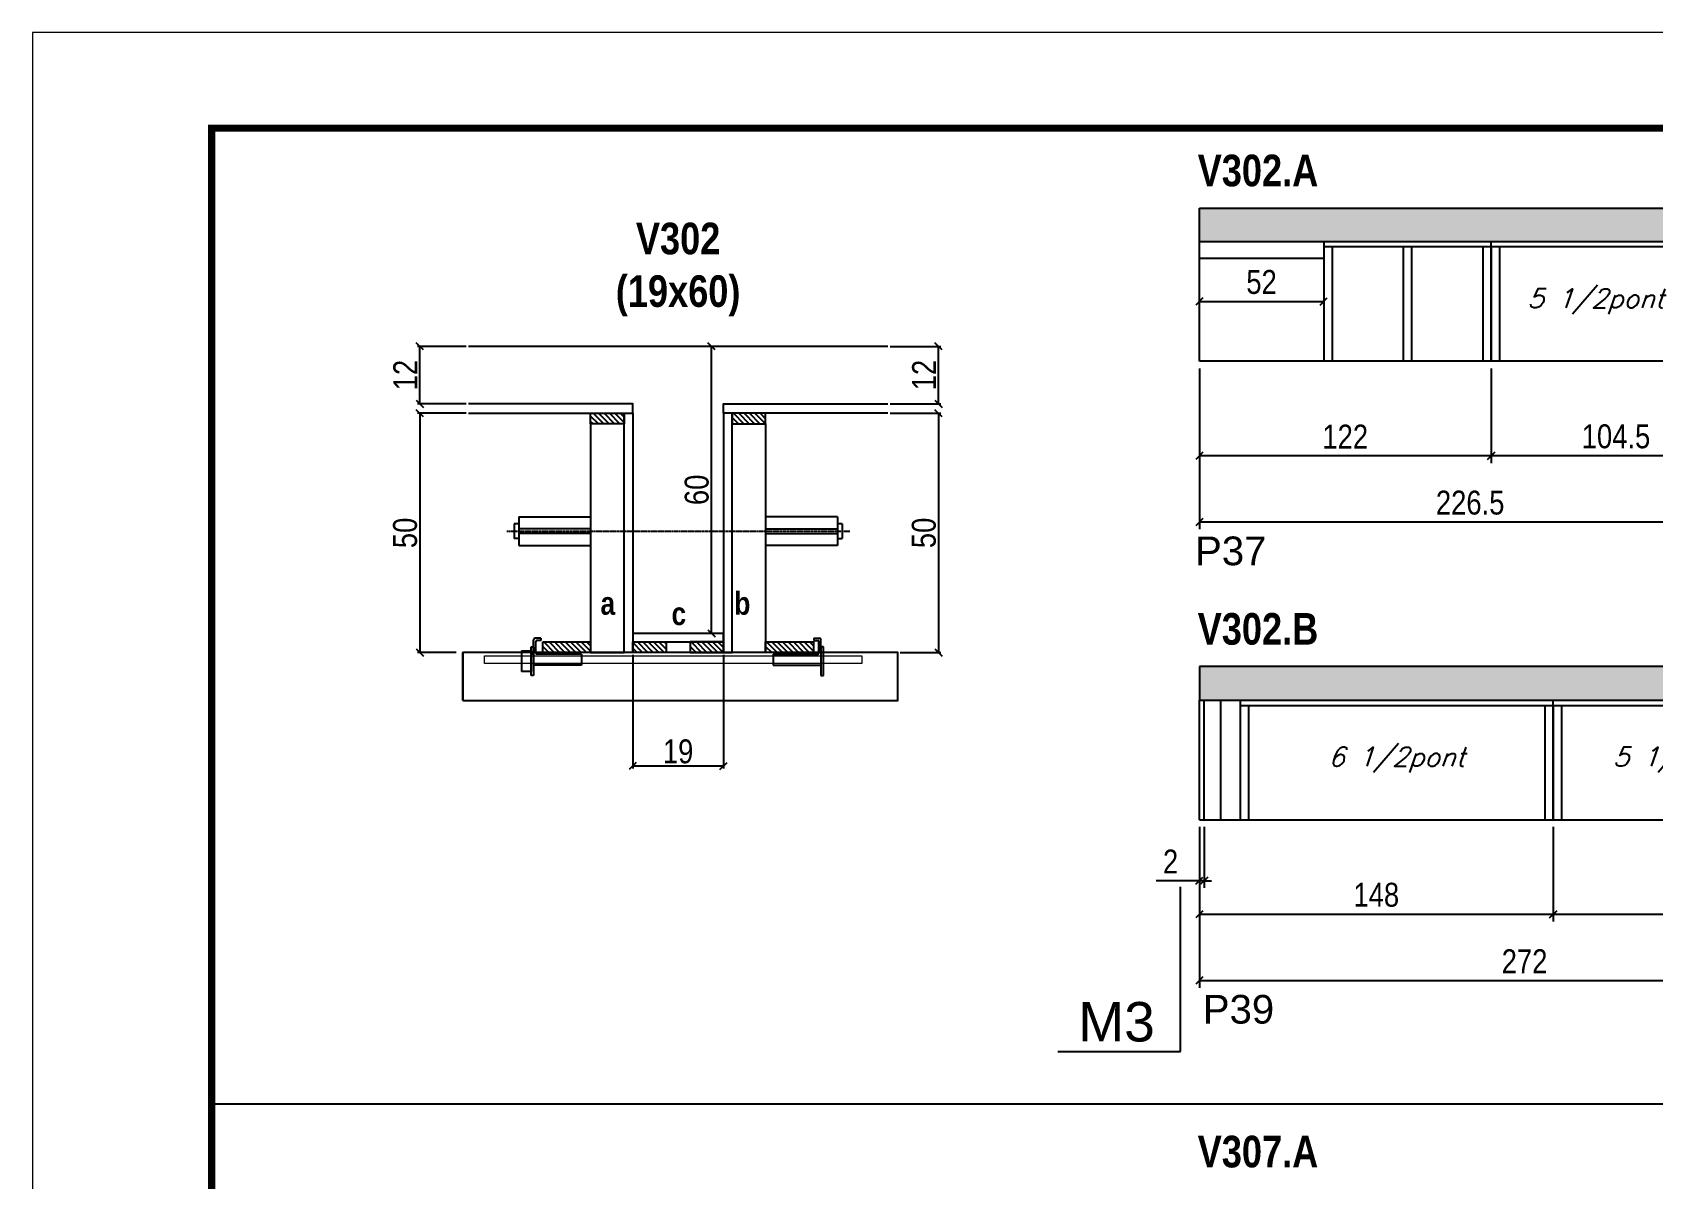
# Model space of a CAD drawing. Extents: x 3309 to 9590, y -2522 to 15424.
# Drawn here: x 4908 to 5586, y 12980 to 13459 of the extents above; entities that cross this region are included whole.
import ezdxf

# ---------------------------------------------------------------- set-up
doc = ezdxf.new("R2010")
doc.units = 0
doc.linetypes.add('DASHED', pattern=[0.75, 0.5, -0.25])
doc.linetypes.add('HIDDEN', pattern=[0.375, 0.25, -0.125])
for name, color, linetype in [('5', 5, 'Continuous'), ('barrote', 251, 'Continuous'), ('COTA', 241, 'Continuous'), ('detalhes', 4, 'Continuous'), ('NOMENCLATURA', 7, 'Continuous'), ('Painéis', 200, 'Continuous'), ('presilha', 1, 'Continuous'), ('SARR_2.2x10', 60, 'Continuous'), ('SARR_2.2x7', 40, 'Continuous'), ('SARR_3.5x7', 81, 'Continuous'), ('TENSOR', 3, 'Continuous'), ('texto', 7, 'Continuous')]:
    doc.layers.add(name, color=color, linetype=linetype)
for name, color, linetype, lineweight in [('CONCRETO', 251, 'Continuous', 25), ('Folhas', 255, 'Continuous', 9), ('SARRAFO DE PRESSAO', 251, 'DASHED', 9), ('SCO-___-LAJ', 2, 'Continuous', 0)]:
    doc.layers.add(name, color=color, linetype=linetype, lineweight=lineweight)
doc.styles.add('COTA TECNICA', font='techl___.ttf', dxfattribs={"height": 10})
doc.styles.add('COTA TECNICA 2X', font='techl___.ttf', dxfattribs={"height": 10})
doc.styles.add('Romans', font='romans.shx')
doc.styles.get("Standard").update_dxf_attribs({"font": 'arial.ttf'})
doc.styles.add('TECNICA', font='techb___.ttf', dxfattribs={"height": 10})
doc.dimstyles.new('PAINEL', dxfattribs={"dimtxt": 10, "dimasz": 3, "dimexe": 3, "dimexo": 3, "dimgap": 3, "dimtad": 1, "dimdec": 1, "dimzin": 12, "dimdsep": 46, "dimtxsty": 'COTA TECNICA', "dimblk1": 'OBLIQUE', "dimblk2": 'OBLIQUE', "dimsah": 1, "dimcen": 0.9, "dimclrd": 4, "dimclre": 4, "dimclrt": 240, "dimadec": 1, "dimazin": 3, "dimtfac": 1, "dimtdec": 1, "dimtmove": 0, "dimatfit": 3, "dimfxl": 1, "dimtolj": 1, "dimtzin": 12, "dimarcsym": 0})
doc.dimstyles.new('SECAO', dxfattribs={"dimscale": 0.333333, "dimtxt": 5, "dimasz": 9, "dimexe": 3, "dimexo": 3, "dimgap": 3, "dimtad": 1, "dimdec": 1, "dimlfac": 0.5, "dimzin": 12, "dimdsep": 46, "dimtxsty": 'COTA TECNICA 2X', "dimblk1": 'OBLIQUE', "dimblk2": 'OBLIQUE', "dimsah": 1, "dimcen": 0.9, "dimclrd": 4, "dimclre": 4, "dimclrt": 240, "dimadec": 1, "dimazin": 3, "dimtfac": 1, "dimtdec": 1, "dimtmove": 0, "dimatfit": 3, "dimfxl": 1, "dimtolj": 1, "dimtzin": 12, "dimarcsym": 0})
pattern_1 = [(135, (38394.4781, -110312.122), (-1.122532015, -1.122532015), [])]

# ---------------------------------------------------------------- blocks, each defined once
blk = doc.blocks.new('9999999999')
at = {"layer": 'Folhas'}
blk.add_lwpolyline([(98138.98, 34190.21), (99623.98, 34190.21), (99623.98, 35240.21), (98138.98, 35240.21)], close=True, dxfattribs=at)
at = {"layer": 'Folhas', "color": 30, "const_width": 3}
blk.add_lwpolyline([(98213.98, 34230.21), (99583.98, 34230.21), (99583.98, 35200.21), (98213.98, 35200.21)], close=True, dxfattribs=at)
blk = doc.blocks.new('_Oblique')
at = {"color": 0, "linetype": 'ByBlock', "lineweight": -2}
blk.add_line((-0.5, -0.5), (0.5, 0.5), dxfattribs=at)
blk = doc.blocks.new('*D1058')
at = {"layer": 'COTA', "color": 4, "lineweight": -2, "transparency": 16777216}
for p, q in [((5158.94, 13199.05), (5158.94, 13151.58)), ((5196.94, 13199.05), (5196.94, 13151.58)), ((5196.94, 13152.58), (5158.94, 13152.58))]:
    blk.add_line(p, q, dxfattribs=at)
at = {"layer": 'Defpoints', "color": 0, "transparency": 16777216}
for p in [(5158.94, 13200.05), (5196.94, 13200.05), (5158.94, 13152.58)]:
    blk.add_point(p, dxfattribs=at)
at = {"layer": 'COTA', "color": 4, "lineweight": -2, "transparency": 16777216, "xscale": 3, "yscale": 3, "zscale": 3, "rotation": 180}
blk.add_blockref('_Oblique', (5158.94, 13152.58), dxfattribs=at)
at = {"layer": 'COTA', "color": 4, "lineweight": -2, "transparency": 16777216, "xscale": 3, "yscale": 3, "zscale": 3}
blk.add_blockref('_Oblique', (5196.94, 13152.58), dxfattribs=at)
at = {"layer": 'COTA', "color": 240, "transparency": 16777216, "insert": (5177.94, 13158.66), "char_height": 10, "attachment_point": 5, "style": 'COTA TECNICA 2X'}
blk.add_mtext('\\A1;19', dxfattribs=at)
blk = doc.blocks.new('PRESILHA METÁLICA 1')
at = {"layer": 'presilha'}
for p, q in [((12, 21), (8.6, 21)), ((12, 21), (12, 19.5)), ((0, 13), (6, 13)), ((0, 13), (0, 0)), ((6, 15.5), (7.5, 15.5)), ((6, -2.5), (6, 15.5)), ((6, 13), (6, 0)), ((7.5, 10.6), (7.5, 19.9)), ((7.5, 15.5), (7.5, -2.5)), ((9, 11.6), (9, 18.9)), ((12, 19.5), (9.6, 19.5)), ((37.5, 11), (9.6, 11)), ((37.5, 11), (37.5, 4.1)), ((6, 0), (0, 0)), ((37.5, 4.1), (7.5, 4.1)), ((7.5, -2.5), (6, -2.5))]:
    blk.add_line(p, q, dxfattribs=at)
for centre, radius, start, end in [((8.6, 19.9), 1.14, 90, 180), ((9.6, 18.9), 0.57, 90, 180), ((9.6, 11.6), 0.57, 180, 270)]:
    blk.add_arc(centre, radius, start, end, dxfattribs=at)
blk = doc.blocks.new('PRESILHA METÁLICA 2')
at = {"layer": 'presilha'}
for p, q in [((-5.2, 23.5), (-5.2, 22)), ((-5.2, 23.5), (-1.9, 23.5)), ((-5.2, 22), (-2.8, 22)), ((-2.2, 14.1), (-2.2, 21.4)), ((-0.8, 14.6), (-0.8, 22.4)), ((-30.8, 13.5), (-30.8, 6.6)), ((-30.8, 13.5), (-2.8, 13.5)), ((0.8, 18), (-0.8, 18)), ((-0.8, 18), (-0.8, 0)), ((0.8, 0), (0.8, 18)), ((-30.8, 6.6), (-0.8, 6.6)), ((-0.8, 0), (0.8, 0))]:
    blk.add_line(p, q, dxfattribs=at)
for centre, radius, start, end in [((-2.8, 21.4), 0.57, 0, 90), ((-1.9, 22.4), 1.14, 0, 90), ((-2.8, 14.1), 0.57, 270, 0)]:
    blk.add_arc(centre, radius, start, end, dxfattribs=at)
blk = doc.blocks.new('*D1059')
at = {"layer": 'COTA', "color": 4, "lineweight": -2, "transparency": 16777216}
for p, q in [((5089.24, 13300.05), (5068.89, 13300.05)), ((5069.89, 13300.05), (5069.89, 13200.05)), ((5085.13, 13200.05), (5068.89, 13200.05))]:
    blk.add_line(p, q, dxfattribs=at)
at = {"layer": 'Defpoints', "color": 0, "transparency": 16777216}
for p in [(5090.24, 13300.05), (5069.89, 13200.05), (5086.13, 13200.05)]:
    blk.add_point(p, dxfattribs=at)
at = {"layer": 'COTA', "color": 4, "lineweight": -2, "transparency": 16777216, "xscale": 3, "yscale": 3, "zscale": 3}
for p, rotation in [((5069.89, 13300.05), 90), ((5069.89, 13200.05), 270)]:
    blk.add_blockref('_Oblique', p, dxfattribs=dict(at, rotation=rotation))
at = {"layer": 'COTA', "color": 240, "transparency": 16777216, "insert": (5063.78, 13250.05), "char_height": 10, "attachment_point": 5, "rotation": 90, "style": 'COTA TECNICA 2X'}
blk.add_mtext('\\A1;50', dxfattribs=at)
blk = doc.blocks.new('*D1060')
at = {"layer": 'COTA', "color": 4, "lineweight": -2, "transparency": 16777216}
for p, q in [((5266.64, 13300.05), (5287.86, 13300.05)), ((5286.86, 13300.05), (5286.86, 13200.05)), ((5270.75, 13200.05), (5287.86, 13200.05))]:
    blk.add_line(p, q, dxfattribs=at)
at = {"layer": 'Defpoints', "color": 0, "transparency": 16777216}
for p in [(5265.64, 13300.05), (5269.75, 13200.05), (5286.86, 13200.05)]:
    blk.add_point(p, dxfattribs=at)
at = {"layer": 'COTA', "color": 4, "lineweight": -2, "transparency": 16777216, "xscale": 3, "yscale": 3, "zscale": 3}
for p, rotation in [((5286.86, 13300.05), 90), ((5286.86, 13200.05), 270)]:
    blk.add_blockref('_Oblique', p, dxfattribs=dict(at, rotation=rotation))
at = {"layer": 'COTA', "color": 240, "transparency": 16777216, "insert": (5280.75, 13250.05), "char_height": 10, "attachment_point": 5, "rotation": 90, "style": 'COTA TECNICA 2X'}
blk.add_mtext('\\A1;50', dxfattribs=at)
blk = doc.blocks.new('*D1061')
at = {"layer": 'COTA', "color": 4, "lineweight": -2, "transparency": 16777216}
for p, q in [((5195.94, 13328.05), (5190.87, 13328.05)), ((5191.87, 13208.05), (5191.87, 13328.05)), ((5195.94, 13208.05), (5190.87, 13208.05))]:
    blk.add_line(p, q, dxfattribs=at)
at = {"layer": 'Defpoints', "color": 0, "transparency": 16777216}
for p in [(5191.87, 13328.05), (5196.94, 13328.05), (5196.94, 13208.05)]:
    blk.add_point(p, dxfattribs=at)
at = {"layer": 'COTA', "color": 4, "lineweight": -2, "transparency": 16777216, "xscale": 3, "yscale": 3, "zscale": 3}
for p, rotation in [((5191.87, 13328.05), 90), ((5191.87, 13208.05), 270)]:
    blk.add_blockref('_Oblique', p, dxfattribs=dict(at, rotation=rotation))
at = {"layer": 'COTA', "color": 240, "transparency": 16777216, "insert": (5185.76, 13268.05), "char_height": 10, "attachment_point": 5, "rotation": 90, "style": 'COTA TECNICA 2X'}
blk.add_mtext('\\A1;60', dxfattribs=at)
blk = doc.blocks.new('*D1062')
at = {"layer": 'COTA', "color": 4, "lineweight": -2, "transparency": 16777216}
for p, q in [((5266.64, 13328.05), (5287.86, 13328.05)), ((5286.86, 13304.05), (5286.86, 13328.05)), ((5266.64, 13304.05), (5287.86, 13304.05))]:
    blk.add_line(p, q, dxfattribs=at)
at = {"layer": 'Defpoints', "color": 0, "transparency": 16777216}
for p in [(5265.64, 13328.05), (5286.86, 13328.05), (5265.64, 13304.05)]:
    blk.add_point(p, dxfattribs=at)
at = {"layer": 'COTA', "color": 4, "lineweight": -2, "transparency": 16777216, "xscale": 3, "yscale": 3, "zscale": 3}
for p, rotation in [((5286.86, 13328.05), 90), ((5286.86, 13304.05), 270)]:
    blk.add_blockref('_Oblique', p, dxfattribs=dict(at, rotation=rotation))
at = {"layer": 'COTA', "color": 240, "transparency": 16777216, "insert": (5280.8, 13316.05), "char_height": 10, "attachment_point": 5, "rotation": 90, "style": 'COTA TECNICA 2X'}
blk.add_mtext('\\A1;12', dxfattribs=at)
blk = doc.blocks.new('*D1063')
at = {"layer": 'COTA', "color": 4, "lineweight": -2, "transparency": 16777216}
for p, q in [((5089.24, 13328.05), (5068.89, 13328.05)), ((5069.89, 13304.05), (5069.89, 13328.05)), ((5089.24, 13304.05), (5068.89, 13304.05))]:
    blk.add_line(p, q, dxfattribs=at)
at = {"layer": 'Defpoints', "color": 0, "transparency": 16777216}
for p in [(5069.89, 13328.05), (5090.24, 13328.05), (5090.24, 13304.05)]:
    blk.add_point(p, dxfattribs=at)
at = {"layer": 'COTA', "color": 4, "lineweight": -2, "transparency": 16777216, "xscale": 3, "yscale": 3, "zscale": 3}
for p, rotation in [((5069.89, 13328.05), 90), ((5069.89, 13304.05), 270)]:
    blk.add_blockref('_Oblique', p, dxfattribs=dict(at, rotation=rotation))
at = {"layer": 'COTA', "color": 240, "transparency": 16777216, "insert": (5063.83, 13316.05), "char_height": 10, "attachment_point": 5, "rotation": 90, "style": 'COTA TECNICA 2X'}
blk.add_mtext('\\A1;12', dxfattribs=at)
blk = doc.blocks.new('*D1064')
at = {"layer": 'COTA', "color": 4, "linetype": 'ByBlock', "lineweight": -2, "transparency": 16777216}
for p, q in [((5517.96, 13318.79), (5517.96, 13279.26)), ((5622.46, 13318.79), (5622.46, 13279.26)), ((5622.46, 13282.26), (5517.96, 13282.26))]:
    blk.add_line(p, q, dxfattribs=at)
at = {"layer": 'Defpoints', "color": 0, "linetype": 'ByBlock', "transparency": 16777216}
for p in [(5517.96, 13321.79), (5622.46, 13321.79), (5517.96, 13282.26)]:
    blk.add_point(p, dxfattribs=at)
at = {"layer": 'COTA', "color": 4, "linetype": 'ByBlock', "lineweight": -2, "transparency": 16777216, "xscale": 3, "yscale": 3, "zscale": 3, "rotation": 180}
blk.add_blockref('_Oblique', (5517.96, 13282.26), dxfattribs=at)
at = {"layer": 'COTA', "color": 4, "linetype": 'ByBlock', "lineweight": -2, "transparency": 16777216, "xscale": 3, "yscale": 3, "zscale": 3}
blk.add_blockref('_Oblique', (5622.46, 13282.26), dxfattribs=at)
at = {"layer": 'COTA', "color": 240, "linetype": 'ByBlock', "transparency": 16777216, "insert": (5570.21, 13290.37), "char_height": 10, "attachment_point": 5, "style": 'COTA TECNICA'}
blk.add_mtext('\\A1;104.5', dxfattribs=at)
blk = doc.blocks.new('*D1065')
at = {"layer": 'COTA', "color": 4, "linetype": 'ByBlock', "lineweight": -2, "transparency": 16777216}
for p, q in [((5395.96, 13318.79), (5395.96, 13279.26)), ((5517.96, 13318.79), (5517.96, 13279.26)), ((5517.96, 13282.26), (5395.96, 13282.26))]:
    blk.add_line(p, q, dxfattribs=at)
at = {"layer": 'Defpoints', "color": 0, "linetype": 'ByBlock', "transparency": 16777216}
for p in [(5395.96, 13321.79), (5517.96, 13321.79), (5395.96, 13282.26)]:
    blk.add_point(p, dxfattribs=at)
at = {"layer": 'COTA', "color": 4, "linetype": 'ByBlock', "lineweight": -2, "transparency": 16777216, "xscale": 3, "yscale": 3, "zscale": 3, "rotation": 180}
blk.add_blockref('_Oblique', (5395.96, 13282.26), dxfattribs=at)
at = {"layer": 'COTA', "color": 4, "linetype": 'ByBlock', "lineweight": -2, "transparency": 16777216, "xscale": 3, "yscale": 3, "zscale": 3}
blk.add_blockref('_Oblique', (5517.96, 13282.26), dxfattribs=at)
at = {"layer": 'COTA', "color": 240, "linetype": 'ByBlock', "transparency": 16777216, "insert": (5456.96, 13290.32), "char_height": 10, "attachment_point": 5, "style": 'COTA TECNICA'}
blk.add_mtext('\\A1;122', dxfattribs=at)
blk = doc.blocks.new('*D1066')
at = {"layer": 'COTA', "color": 4, "linetype": 'ByBlock', "lineweight": -2, "transparency": 16777216}
for p, q in [((5395.96, 13318.79), (5395.96, 13251.55)), ((5622.46, 13318.79), (5622.46, 13251.55)), ((5622.46, 13254.55), (5395.96, 13254.55))]:
    blk.add_line(p, q, dxfattribs=at)
at = {"layer": 'Defpoints', "color": 0, "linetype": 'ByBlock', "transparency": 16777216}
for p in [(5395.96, 13321.79), (5622.46, 13321.79), (5395.96, 13254.55)]:
    blk.add_point(p, dxfattribs=at)
at = {"layer": 'COTA', "color": 4, "linetype": 'ByBlock', "lineweight": -2, "transparency": 16777216, "xscale": 3, "yscale": 3, "zscale": 3, "rotation": 180}
blk.add_blockref('_Oblique', (5395.96, 13254.55), dxfattribs=at)
at = {"layer": 'COTA', "color": 4, "linetype": 'ByBlock', "lineweight": -2, "transparency": 16777216, "xscale": 3, "yscale": 3, "zscale": 3}
blk.add_blockref('_Oblique', (5622.46, 13254.55), dxfattribs=at)
at = {"layer": 'COTA', "color": 240, "linetype": 'ByBlock', "transparency": 16777216, "insert": (5509.21, 13262.66), "char_height": 10, "attachment_point": 5, "style": 'COTA TECNICA'}
blk.add_mtext('\\A1;226.5', dxfattribs=at)
blk = doc.blocks.new('*D1073')
at = {"layer": 'COTA', "color": 4, "lineweight": -2, "transparency": 16777216}
blk.add_line((5395.96, 13346.79), (5447.96, 13346.79), dxfattribs=at)
at = {"layer": 'Defpoints', "color": 0, "transparency": 16777216}
for p in [(5395.96, 13346.79), (5447.96, 13346.79), (5447.96, 13346.79)]:
    blk.add_point(p, dxfattribs=at)
at = {"layer": 'COTA', "color": 4, "lineweight": -2, "transparency": 16777216, "xscale": 3, "yscale": 3, "zscale": 3, "rotation": 180}
blk.add_blockref('_Oblique', (5395.96, 13346.79), dxfattribs=at)
at = {"layer": 'COTA', "color": 4, "lineweight": -2, "transparency": 16777216, "xscale": 3, "yscale": 3, "zscale": 3}
blk.add_blockref('_Oblique', (5447.96, 13346.79), dxfattribs=at)
at = {"layer": 'COTA', "color": 240, "transparency": 16777216, "insert": (5421.96, 13354.9), "char_height": 10, "attachment_point": 5, "style": 'COTA TECNICA'}
blk.add_mtext('\\A1;52', dxfattribs=at)
blk = doc.blocks.new('*D1079')
at = {"layer": 'COTA', "color": 4, "linetype": 'ByBlock', "lineweight": -2, "transparency": 16777216}
for p, q in [((5395.96, 13127.16), (5395.96, 13087.63)), ((5543.96, 13127.16), (5543.96, 13087.63)), ((5395.96, 13090.63), (5543.96, 13090.63))]:
    blk.add_line(p, q, dxfattribs=at)
at = {"layer": 'Defpoints', "color": 0, "linetype": 'ByBlock', "transparency": 16777216}
for p in [(5395.96, 13130.16), (5543.96, 13130.16), (5543.96, 13090.63)]:
    blk.add_point(p, dxfattribs=at)
at = {"layer": 'COTA', "color": 4, "linetype": 'ByBlock', "lineweight": -2, "transparency": 16777216, "xscale": 3, "yscale": 3, "zscale": 3, "rotation": 180}
blk.add_blockref('_Oblique', (5395.96, 13090.63), dxfattribs=at)
at = {"layer": 'COTA', "color": 4, "linetype": 'ByBlock', "lineweight": -2, "transparency": 16777216, "xscale": 3, "yscale": 3, "zscale": 3}
blk.add_blockref('_Oblique', (5543.96, 13090.63), dxfattribs=at)
at = {"layer": 'COTA', "color": 240, "linetype": 'ByBlock', "transparency": 16777216, "insert": (5469.96, 13098.72), "char_height": 10, "attachment_point": 5, "style": 'COTA TECNICA'}
blk.add_mtext('\\A1;148', dxfattribs=at)
blk = doc.blocks.new('*D1080')
at = {"layer": 'COTA', "color": 4, "linetype": 'ByBlock', "lineweight": -2, "transparency": 16777216}
for p, q in [((5543.96, 13127.16), (5543.96, 13087.63)), ((5667.96, 13127.16), (5667.96, 13087.63)), ((5543.96, 13090.63), (5667.96, 13090.63))]:
    blk.add_line(p, q, dxfattribs=at)
at = {"layer": 'Defpoints', "color": 0, "linetype": 'ByBlock', "transparency": 16777216}
for p in [(5543.96, 13130.16), (5667.96, 13130.16), (5667.96, 13090.63)]:
    blk.add_point(p, dxfattribs=at)
at = {"layer": 'COTA', "color": 4, "linetype": 'ByBlock', "lineweight": -2, "transparency": 16777216, "xscale": 3, "yscale": 3, "zscale": 3, "rotation": 180}
blk.add_blockref('_Oblique', (5543.96, 13090.63), dxfattribs=at)
at = {"layer": 'COTA', "color": 4, "linetype": 'ByBlock', "lineweight": -2, "transparency": 16777216, "xscale": 3, "yscale": 3, "zscale": 3}
blk.add_blockref('_Oblique', (5667.96, 13090.63), dxfattribs=at)
at = {"layer": 'COTA', "color": 240, "linetype": 'ByBlock', "transparency": 16777216, "insert": (5605.96, 13098.7), "char_height": 10, "attachment_point": 5, "style": 'COTA TECNICA'}
blk.add_mtext('\\A1;124', dxfattribs=at)
blk = doc.blocks.new('*D1083')
at = {"layer": 'COTA', "color": 4, "linetype": 'ByBlock', "lineweight": -2, "transparency": 16777216}
for p, q in [((5395.96, 13127.16), (5395.96, 13059.92)), ((5667.96, 13127.16), (5667.96, 13059.92)), ((5395.96, 13062.92), (5667.96, 13062.92))]:
    blk.add_line(p, q, dxfattribs=at)
at = {"layer": 'Defpoints', "color": 0, "linetype": 'ByBlock', "transparency": 16777216}
for p in [(5395.96, 13130.16), (5667.96, 13130.16), (5667.96, 13062.92)]:
    blk.add_point(p, dxfattribs=at)
at = {"layer": 'COTA', "color": 4, "linetype": 'ByBlock', "lineweight": -2, "transparency": 16777216, "xscale": 3, "yscale": 3, "zscale": 3, "rotation": 180}
blk.add_blockref('_Oblique', (5395.96, 13062.92), dxfattribs=at)
at = {"layer": 'COTA', "color": 4, "linetype": 'ByBlock', "lineweight": -2, "transparency": 16777216, "xscale": 3, "yscale": 3, "zscale": 3}
blk.add_blockref('_Oblique', (5667.96, 13062.92), dxfattribs=at)
at = {"layer": 'COTA', "color": 240, "linetype": 'ByBlock', "transparency": 16777216, "insert": (5531.96, 13070.99), "char_height": 10, "attachment_point": 5, "style": 'COTA TECNICA'}
blk.add_mtext('\\A1;272', dxfattribs=at)
blk = doc.blocks.new('*D1086')
at = {"layer": 'COTA', "color": 4, "lineweight": -2, "transparency": 16777216}
for p, q in [((5395.96, 13127.16), (5395.96, 13101.67)), ((5397.96, 13127.16), (5397.96, 13101.67)), ((5395.96, 13104.67), (5377.85, 13104.67)), ((5397.96, 13104.67), (5395.96, 13104.67)), ((5397.96, 13104.67), (5400.96, 13104.67))]:
    blk.add_line(p, q, dxfattribs=at)
at = {"layer": 'Defpoints', "color": 0, "transparency": 16777216}
for p in [(5395.96, 13130.16), (5397.96, 13130.16), (5395.96, 13104.67)]:
    blk.add_point(p, dxfattribs=at)
at = {"layer": 'COTA', "color": 4, "lineweight": -2, "transparency": 16777216, "xscale": 3, "yscale": 3, "zscale": 3}
blk.add_blockref('_Oblique', (5395.96, 13104.67), dxfattribs=at)
at = {"layer": 'COTA', "color": 4, "lineweight": -2, "transparency": 16777216, "xscale": 3, "yscale": 3, "zscale": 3, "rotation": 180}
blk.add_blockref('_Oblique', (5397.96, 13104.67), dxfattribs=at)
at = {"layer": 'COTA', "color": 240, "transparency": 16777216, "insert": (5383.91, 13112.67), "char_height": 10, "attachment_point": 5, "style": 'COTA TECNICA'}
blk.add_mtext('\\A1;2', dxfattribs=at)

msp = doc.modelspace()

# ---------------------------------------------------------------- hatches: boundary and pattern name
at = {"layer": 'COTA'}
h = msp.add_hatch(dxfattribs=at)
h.set_pattern_fill('AR-CONC', color=256, scale=0.03)
h.set_pattern_definition([(50, (0, 14.8686), (5.4655401, -0.4781726), [0.5715, -6.2865]), (355, (0, 14.8686), (-1.0573026, 5.7317054), [0.4572, -5.0292175]), (100.451445, (0.4555, 14.8287), (4.4082374, 5.2535326), [0.4857003, -5.3427073]), (46.1842, (0, 16.3926), (8.1323712, -1.2612698), [0.85725, -9.42975]), (96.63556, (0.678, 16.2875), (7.122124, 7.4227837), [0.7285507, -8.0140682]), (351.18415, (0, 16.3926), (7.122124, 7.4227837), [0.685799, -7.543792]), (21, (0.762, 16.0116), (4.5484317, -3.067956), [0.5715, -6.2865]), (326, (0.762, 16.0116), (1.8540609, 5.525639), [0.4572, -5.0292]), (71.451445, (1.141, 15.756), (6.4024926, 2.457683), [0.4857003, -5.3426981]), (37.5, (0, 14.8686), (0.0926581, 2.53665117), [0, -4.96824, 0, -5.1054, 0, -5.04825]), (7.5, (0, 14.8686), (2.0045899, 3.00541724), [0, -2.91084, 0, -4.85394, 0, -1.92405]), (327.5, (-1.6993, 14.8686), (4.06771786, -0.17186232), [0, -1.905, 0, -5.9436, 0, -7.8867]), (317.5, (-2.4613, 14.8686), (4.4438754, 0.7627947), [0, -2.4765, 0, -3.94716, 0, -5.6007])])
h.paths.add_polyline_path([(5622.46, 13321.79), (5652.46, 13321.79), (5652.46, 13371.79), (5924.46, 13371.79), (5924.46, 13385.79), (5395.96, 13385.79), (5395.96, 13371.79), (5622.46, 13371.79)])
h = msp.add_hatch(dxfattribs=at)
h.set_pattern_fill('AR-CONC', color=256, scale=0.03)
h.set_pattern_definition([(50, (0, -176.759), (5.4655401, -0.4781726), [0.5715, -6.2865]), (355, (0, -176.759), (-1.0573026, 5.7317054), [0.4572, -5.0292175]), (100.451445, (0.4555, -176.799), (4.4082374, 5.2535326), [0.4857003, -5.3427073]), (46.1842, (0, -175.235), (8.1323712, -1.2612698), [0.85725, -9.42975]), (96.63556, (0.678, -175.34), (7.122124, 7.4227837), [0.7285507, -8.0140682]), (351.18415, (0, -175.235), (7.122124, 7.4227837), [0.685799, -7.543792]), (21, (0.762, -175.616), (4.5484317, -3.067956), [0.5715, -6.2865]), (326, (0.762, -175.616), (1.8540609, 5.525639), [0.4572, -5.0292]), (71.451445, (1.141, -175.8716), (6.4024926, 2.457683), [0.4857003, -5.3426981]), (37.5, (0, -176.759), (0.0926581, 2.53665117), [0, -4.96824, 0, -5.1054, 0, -5.04825]), (7.5, (0, -176.759), (2.0045899, 3.00541724), [0, -2.91084, 0, -4.85394, 0, -1.92405]), (327.5, (-1.6993, -176.759), (4.06771786, -0.17186232), [0, -1.905, 0, -5.9436, 0, -7.8867]), (317.5, (-2.4613, -176.759), (4.4438754, 0.7627947), [0, -2.4765, 0, -3.94716, 0, -5.6007])])
h.paths.add_polyline_path([(5697.96, 13180.16), (5924.46, 13180.16), (5924.46, 13194.16), (5395.96, 13194.16), (5395.96, 13180.16), (5667.96, 13180.16), (5667.96, 13130.16), (5697.96, 13130.16)])
at = {"layer": 'SARR_2.2x10'}
h = msp.add_hatch(dxfattribs=at)
h.set_pattern_fill('ANSI31', color=256, scale=0.5, angle=90)
h.set_pattern_definition([(135, (38314.8781, -110312.122), (-1.122532015, -1.122532015), [])])
h.paths.add_polyline_path([(5121.34, 13204.45), (5121.34, 13200.05), (5141.34, 13200.05), (5141.34, 13204.45)])
h = msp.add_hatch(dxfattribs=at)
h.set_pattern_fill('ANSI31', color=256, scale=0.5, angle=90)
h.set_pattern_definition([(135, (38408.0781, -110312.122), (-1.122532015, -1.122532015), [])])
h.paths.add_polyline_path([(5214.54, 13204.45), (5214.54, 13200.05), (5234.54, 13200.05), (5234.54, 13204.45)])
at = {"layer": 'SARR_2.2x7'}
h = msp.add_hatch(dxfattribs=at)
h.set_pattern_fill('ANSI31', color=256, scale=0.5, angle=90)
h.set_pattern_definition([(135, (38328.8781, -110216.522), (-1.122532015, -1.122532015), [])])
h.paths.add_polyline_path([(5155.34, 13300.05), (5155.34, 13295.65), (5141.34, 13295.65), (5141.34, 13300.05)])
h = msp.add_hatch(dxfattribs=at)
h.set_pattern_fill('ANSI31', color=256, scale=0.5, angle=90)
h.set_pattern_definition([(135, (38308.8781, -110216.522), (-1.122532015, -1.122532015), [])])
h.paths.add_polyline_path([(5200.54, 13300.05), (5200.54, 13295.65), (5214.54, 13295.65), (5214.54, 13300.05)])
h = msp.add_hatch(dxfattribs=at)
h.set_pattern_fill('ANSI31', color=256, scale=0.5, angle=90)
h.set_pattern_definition(pattern_1)
h.paths.add_polyline_path([(5172.94, 13200.05), (5172.94, 13204.45), (5158.94, 13204.45), (5158.94, 13200.05)])
h = msp.add_hatch(dxfattribs=at)
h.set_pattern_fill('ANSI31', color=256, scale=0.5, angle=90)
h.set_pattern_definition(pattern_1)
h.paths.add_polyline_path([(5182.94, 13204.45), (5182.94, 13200.05), (5196.94, 13200.05), (5196.94, 13204.45)])

# ---------------------------------------------------------------- linework, layer by layer
at = {"ltscale": 3}
for p, q in [((5111.34, 13256.78), (5111.34, 13244.78)), ((5111.34, 13256.78), (5141.34, 13256.78)), ((5244.54, 13256.78), (5214.54, 13256.78)), ((5244.54, 13256.78), (5244.54, 13244.78)), ((5109.34, 13253.78), (5109.34, 13247.78)), ((5111.34, 13253.78), (5109.34, 13253.78)), ((5141.34, 13251.78), (5111.34, 13251.78)), ((5141.34, 13249.78), (5111.34, 13249.78)), ((5214.54, 13251.78), (5244.54, 13251.78)), ((5214.54, 13249.78), (5244.54, 13249.78)), ((5246.54, 13253.78), (5244.54, 13253.78)), ((5246.54, 13253.78), (5246.54, 13247.78)), ((5111.34, 13247.78), (5109.34, 13247.78)), ((5111.34, 13244.78), (5141.34, 13244.78)), ((5244.54, 13244.78), (5214.54, 13244.78)), ((5244.54, 13247.78), (5246.54, 13247.78))]:
    msp.add_line(p, q, dxfattribs=at)
at = {"layer": 'barrote'}
msp.add_lwpolyline([(5087.88, 13180.05), (5269.8, 13180.05), (5269.8, 13200.05), (5087.88, 13200.05)], close=True, dxfattribs=at)
at = {"layer": 'CONCRETO', "linetype": 'Continuous'}
msp.add_line((5265.64, 13328.05), (5090.24, 13328.05), dxfattribs=at)
at = {"layer": 'COTA'}
for p, q in [((5395.96, 13371.79), (5395.96, 13385.79)), ((5395.96, 13385.79), (5924.46, 13385.79)), ((5924.46, 13194.16), (5395.96, 13194.16)), ((5395.96, 13194.16), (5395.96, 13180.16)), ((4982.87, 13011.38), (6352.87, 13011.38))]:
    msp.add_line(p, q, dxfattribs=at)
at = {"layer": 'detalhes', "color": 250}
msp.add_line((5087.88, 13180.05), (5087.88, 13200.05), dxfattribs=at)
at = {"layer": 'NOMENCLATURA', "linetype": 'Continuous'}
for p, q in [((5388.05, 13033.25), (5388.05, 13102.16)), ((5336.81, 13033.25), (5388.05, 13033.25))]:
    msp.add_line(p, q, dxfattribs=at)
at = {"layer": 'Painéis', "linetype": 'ByBlock'}
for p, q in [((5622.46, 13371.79), (5395.96, 13371.79)), ((5395.96, 13321.79), (5395.96, 13371.79)), ((5517.96, 13321.79), (5517.96, 13371.79)), ((5622.46, 13321.79), (5395.96, 13321.79)), ((5395.96, 13180.16), (5667.96, 13180.16)), ((5395.96, 13130.16), (5395.96, 13180.16)), ((5397.96, 13130.16), (5397.96, 13180.16)), ((5543.96, 13130.16), (5543.96, 13180.16)), ((5395.96, 13130.16), (5667.96, 13130.16))]:
    msp.add_line(p, q, dxfattribs=at)
at = {"layer": 'Painéis', "linetype": 'Continuous', "elevation": 0}
for points in [[(5090.24, 13300.05), (5158.94, 13300.05), (5158.94, 13304.05), (5090.24, 13304.05)], [(5265.64, 13300.05), (5196.94, 13300.05), (5196.94, 13304.05), (5265.64, 13304.05)]]:
    msp.add_lwpolyline(points, dxfattribs=at)
at = {"layer": 'Painéis', "linetype": 'Continuous'}
for points in [[(5155.34, 13200.05), (5155.34, 13300.05), (5158.94, 13300.05), (5158.94, 13200.05)], [(5200.54, 13200.05), (5200.54, 13300.05), (5196.94, 13300.05), (5196.94, 13200.05)], [(5196.94, 13208.05), (5158.94, 13208.05), (5158.94, 13204.45), (5196.94, 13204.45)]]:
    msp.add_lwpolyline(points, close=True, dxfattribs=at)
at = {"layer": 'SARR_2.2x10'}
for points in [[(5121.34, 13204.45), (5141.34, 13204.45), (5141.34, 13200.05), (5121.34, 13200.05)], [(5214.54, 13204.45), (5234.54, 13204.45), (5234.54, 13200.05), (5214.54, 13200.05)]]:
    msp.add_lwpolyline(points, close=True, dxfattribs=at)
at = {"layer": 'SARR_2.2x7', "linetype": 'Continuous'}
for p, q in [((5447.96, 13364.79), (5395.96, 13364.79)), ((5517.96, 13369.59), (5447.96, 13369.59)), ((5605.46, 13369.59), (5517.96, 13369.59)), ((5404.96, 13130.16), (5404.96, 13180.16)), ((5412.96, 13177.96), (5543.96, 13177.96)), ((5543.96, 13177.96), (5650.96, 13177.96))]:
    msp.add_line(p, q, dxfattribs=at)
at = {"layer": 'SARR_2.2x7', "elevation": 0}
for points in [[(5141.34, 13300.05), (5155.34, 13300.05), (5155.34, 13295.65), (5141.34, 13295.65)], [(5214.54, 13300.05), (5200.54, 13300.05), (5200.54, 13295.65), (5214.54, 13295.65)]]:
    msp.add_lwpolyline(points, close=True, dxfattribs=at)
at = {"layer": 'SARR_2.2x7'}
for points in [[(5158.94, 13204.45), (5172.94, 13204.45), (5172.94, 13200.05), (5158.94, 13200.05)], [(5196.94, 13204.45), (5182.94, 13204.45), (5182.94, 13200.05), (5196.94, 13200.05)]]:
    msp.add_lwpolyline(points, close=True, dxfattribs=at)
at = {"layer": 'SARR_3.5x7'}
for p, q in [((5447.96, 13371.79), (5447.96, 13321.79)), ((5451.46, 13369.59), (5451.46, 13321.79)), ((5481.19, 13369.59), (5481.19, 13321.79)), ((5484.69, 13369.59), (5484.69, 13321.79)), ((5514.46, 13369.59), (5514.46, 13321.79)), ((5517.96, 13369.59), (5517.96, 13321.79)), ((5521.46, 13369.59), (5521.46, 13321.79)), ((5412.96, 13180.16), (5412.96, 13130.16)), ((5416.46, 13177.96), (5416.46, 13130.16)), ((5540.46, 13177.96), (5540.46, 13130.16)), ((5543.96, 13177.96), (5543.96, 13130.16)), ((5547.46, 13177.96), (5547.46, 13130.16))]:
    msp.add_line(p, q, dxfattribs=at)
for points in [[(5155.34, 13295.65), (5141.34, 13295.65), (5141.34, 13200.05), (5155.34, 13200.05)], [(5200.54, 13295.65), (5214.54, 13295.65), (5214.54, 13200.05), (5200.54, 13200.05)]]:
    msp.add_lwpolyline(points, close=True, dxfattribs=at)
at = {"layer": 'SCO-___-LAJ', "color": 1}
msp.add_lwpolyline([(5096.89, 13198.71), (5254.72, 13198.71), (5254.72, 13195.51), (5096.89, 13195.51)], close=True, dxfattribs=at)
at = {"layer": 'TENSOR', "linetype": 'HIDDEN', "ltscale": 0.5}
msp.add_line((5106.34, 13250.78), (5249.84, 13250.78), dxfattribs=at)

# ---------------------------------------------------------------- block references
at = {"layer": 'presilha', "xscale": 0.6666666666666666, "yscale": 0.6666666666666666, "zscale": 0.6666666666666666}
for name, p in [('PRESILHA METÁLICA 1', (5112.47, 13192.08)), ('PRESILHA METÁLICA 2', (5238.22, 13190.41))]:
    msp.add_blockref(name, p, dxfattribs=at)
at = {"layer": 'SARRAFO DE PRESSAO', "color": 6, "linetype": 'ByBlock'}
msp.add_blockref('9999999999', (-93231.11, -21780.92), dxfattribs=at)

# ---------------------------------------------------------------- texts
at = {"layer": '5', "linetype": 'Continuous'}
for s, rotation, p in [('P37', 0.00004, (5394.17, 13236.54)), ('P39', 359.99996, (5397.41, 13044.91))]:
    msp.add_text(s, height=12, rotation=rotation, dxfattribs=at).set_placement(p)
at = {"layer": 'detalhes', "style": 'TECNICA'}
for s, p in [('a', (5145.47, 13215.84)), ('b', (5201.44, 13215.83)), ('c', (5175.18, 13211.52))]:
    msp.add_text(s, height=9.6, dxfattribs=at).set_placement(p)
at = {"layer": 'NOMENCLATURA', "style": 'TECNICA'}
for s, p in [('V302.A', (5395.25, 13394.98)), ('V302.B', (5395.25, 13203.35)), ('V307.A', (5395.25, 12984.83, 0))]:
    msp.add_text(s, height=13.2, dxfattribs=at).set_placement(p)
at = {"layer": 'NOMENCLATURA', "linetype": 'Continuous'}
msp.add_text('M3', height=16.5, dxfattribs=at).set_placement((5345.3, 13037.44))
at = {"layer": 'NOMENCLATURA', "insert": (5177.94, 13379.74), "char_height": 13.2, "attachment_point": 2, "style": 'TECNICA'}
msp.add_mtext_dynamic_manual_height_columns('V302\\P(19x60)', width=300.2766, gutter_width=1, heights=[0], dxfattribs=at)
at = {"layer": 'texto', "color": 2, "char_height": 8, "attachment_point": 5, "style": 'Romans'}
for s, insert in [('{\\Q19;\\C256;5 1/2pont}', (5561.71, 13346.79)), ('{\\Q19;\\C256;6 1/2pont}', (5478.46, 13155.16)), ('{\\Q19;\\C256;5 1/2pont}', (5597.46, 13155.16))]:
    msp.add_mtext(s, dxfattribs=dict(at, insert=insert))

# ---------------------------------------------------------------- dimensions: what is measured, and where the dimension line sits
at = {"layer": 'COTA'}
dim = msp.add_linear_dim(base=(5447.96, 13346.79), p1=(5395.96, 13346.79), p2=(5447.96, 13346.79), dimstyle='PAINEL', dxfattribs=at)
dim.commit()
dim.dimension.update_dxf_attribs({"geometry": '*D1073', "text_midpoint": (5421.96, 13354.9)})
for base, p1, p2, angle, dimstyle, picture, middle in [((5069.89, 13328.05), (5090.24, 13304.05), (5090.24, 13328.05), 90, 'SECAO', '*D1063', (5063.83, 13316.05)), ((5191.87, 13328.05), (5196.94, 13208.05), (5196.94, 13328.05), 90, 'SECAO', '*D1061', (5185.76, 13268.05)), ((5286.86, 13328.05), (5265.64, 13304.05), (5265.64, 13328.05), 90, 'SECAO', '*D1062', (5280.8, 13316.05)), ((5069.89, 13200.05, 0), (5090.24, 13300.05), (5086.13, 13200.05, 0), 90, 'SECAO', '*D1059', (5063.78, 13250.05, 0)), ((5286.86, 13200.05, 0), (5265.64, 13300.05), (5269.75, 13200.05, 0), 90, 'SECAO', '*D1060', (5280.75, 13250.05, 0)), ((5395.96, 13104.67), (5397.96, 13130.16), (5395.96, 13130.16), 180, 'PAINEL', '*D1086', (5383.91, 13112.67))]:
    dim = msp.add_linear_dim(base=base, p1=p1, p2=p2, angle=angle, dimstyle=dimstyle, dxfattribs=at)
    dim.commit()
    dim.dimension.update_dxf_attribs({"geometry": picture, "text_midpoint": middle})
at = {"layer": 'COTA', "linetype": 'ByBlock'}
dim = msp.add_linear_dim(base=(5395.96, 13282.26), p1=(5517.96, 13321.79), p2=(5395.96, 13321.79), angle=180, dimstyle='PAINEL', override={"dimtmove": 1}, dxfattribs=at)
dim.commit()
dim.dimension.update_dxf_attribs({"geometry": '*D1065', "text_midpoint": (5456.96, 13290.32)})
for base, p2, picture, middle in [((5395.96, 13254.55), (5395.96, 13321.79), '*D1066', (5509.21, 13262.66)), ((5517.96, 13282.26), (5517.96, 13321.79), '*D1064', (5570.21, 13290.37))]:
    dim = msp.add_linear_dim(base=base, p1=(5622.46, 13321.79), p2=p2, angle=180, dimstyle='PAINEL', dxfattribs=at)
    dim.commit()
    dim.dimension.update_dxf_attribs({"geometry": picture, "text_midpoint": middle})
at = {"layer": 'COTA'}
dim = msp.add_linear_dim(base=(5158.94, 13152.58), p1=(5196.94, 13200.05), p2=(5158.94, 13200.05), angle=180, dimstyle='SECAO', dxfattribs=at)
dim.commit()
dim.dimension.update_dxf_attribs({"geometry": '*D1058', "text_midpoint": (5177.94, 13152.58), "dimtype": 160})
at = {"layer": 'COTA', "linetype": 'ByBlock'}
for base, p2, picture, middle in [((5543.96, 13090.63), (5543.96, 13130.16), '*D1079', (5469.96, 13098.72)), ((5667.96, 13062.92), (5667.96, 13130.16), '*D1083', (5531.96, 13070.99))]:
    dim = msp.add_linear_dim(base=base, p1=(5395.96, 13130.16), p2=p2, dimstyle='PAINEL', dxfattribs=at)
    dim.commit()
    dim.dimension.update_dxf_attribs({"geometry": picture, "text_midpoint": middle})
dim = msp.add_linear_dim(base=(5667.96, 13090.63), p1=(5543.96, 13130.16), p2=(5667.96, 13130.16), dimstyle='PAINEL', override={"dimtmove": 1}, dxfattribs=at)
dim.commit()
dim.dimension.update_dxf_attribs({"geometry": '*D1080', "text_midpoint": (5605.96, 13098.7)})

doc.saveas('drawing.dxf')
